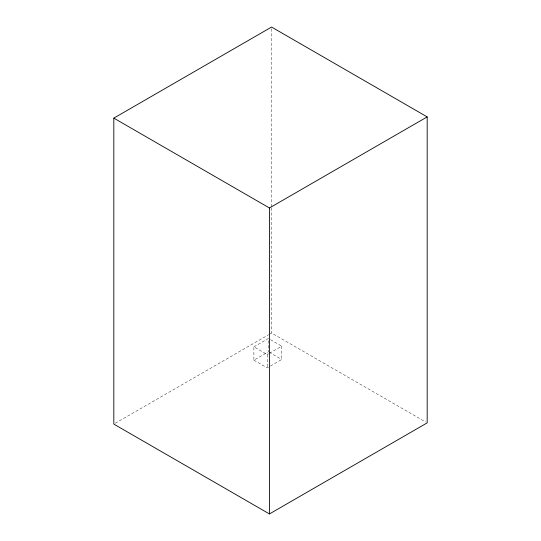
<?xml version="1.0" encoding="UTF-8"?>
<svg xmlns="http://www.w3.org/2000/svg" width="541" height="541" viewBox="0 0 541 541"><rect width="100%" height="100%" fill="white"/><g stroke="black" fill="none" stroke-linecap="round" stroke-linejoin="round"><path stroke-width="0.41" stroke-dasharray="2.71 2.03" d="M115.28 423.258L268.64 334.717M269.371 334.297L271.562 333.026L425.72 422.034M253.891 346.855L268.417 338.47L268.417 351.792L253.891 360.178L253.891 346.855L267.22 354.551L268.674 353.713M269.398 353.293L281.746 346.166L281.746 359.488L269.398 366.615M253.891 360.178L267.22 367.873L268.674 367.035M270.52 339.687L281.746 346.166M269.12 352.198L281.746 359.488M271.562 28.741L271.562 207.088M271.562 207.933L271.562 333.026M267.22 354.551L267.22 367.873"/><path stroke-width="0.81" d="M113.82 118.127L271.562 27.05L427.18 116.897L427.18 422.873L269.438 513.95L113.82 424.103L113.82 118.127L269.438 207.974L427.18 116.897M269.438 207.974L269.438 513.95"/></g></svg>
